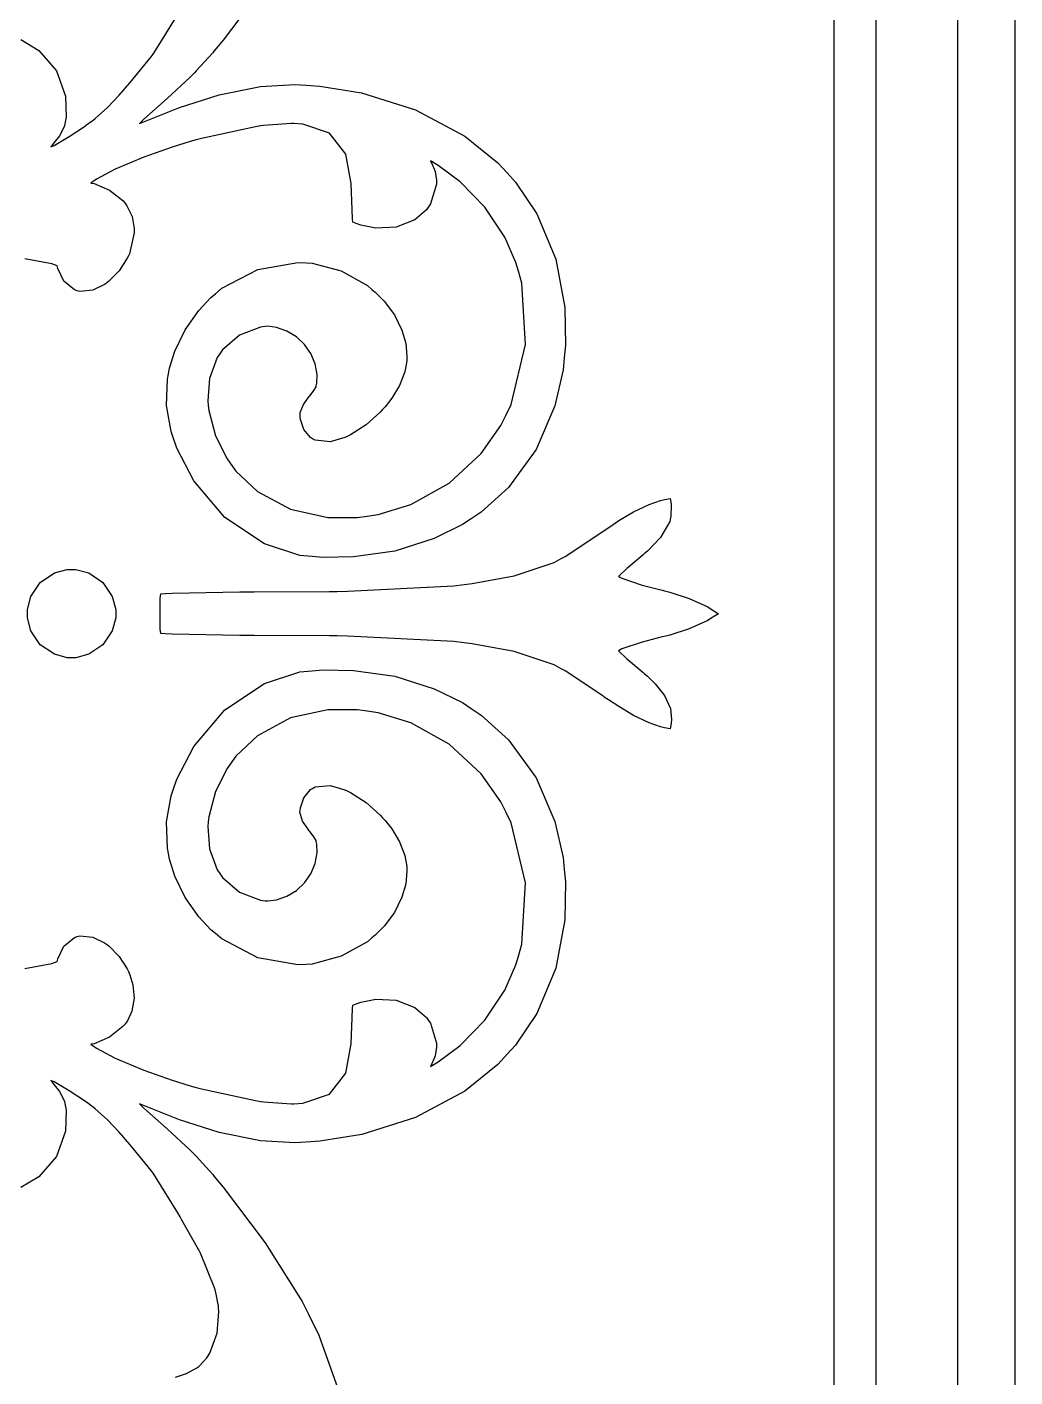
# Model space of a CAD drawing. Extents: x 0 to 1426, y 0 to 829.
# Drawn here: x 319.9 to 387.1, y 558.5 to 650.2 of the extents above; entities that cross this region are included whole.
import ezdxf

# ---------------------------------------------------------------- set-up
doc = ezdxf.new("R2010")
doc.units = 0
doc.layers.get('0').update_dxf_attribs({"linetype": 'CONTINUOUS'})

msp = doc.modelspace()

# ---------------------------------------------------------------- linework, layer by layer
at = {"color": 0}
for p, q in [((387.054, 791.82), (387.054, 428.911)), ((387.054, 791.82), (387.054, 428.911)), ((383.166, 432.798), (383.166, 787.936)), ((383.166, 432.798), (383.166, 787.936)), ((374.763, 435.049), (374.763, 785.181)), ((374.763, 435.049), (374.763, 785.181)), ((377.606, 785.181), (377.606, 435.049)), ((377.606, 785.181), (377.606, 435.049)), ((336.12, 653.115), (333.261, 649.344)), ((336.12, 653.115), (333.261, 649.344)), ((328.679, 648.631), (330.2, 651.094)), ((328.679, 648.631), (330.2, 651.094)), ((319.526, 649.376), (320.754, 648.631)), ((319.526, 649.376), (320.754, 648.631)), ((333.261, 649.344), (332.664, 648.607)), ((333.261, 649.344), (332.664, 648.607)), ((320.754, 648.631), (321.941, 647.259)), ((320.754, 648.631), (321.941, 647.259)), ((326.966, 646.472), (328.374, 648.215)), ((326.966, 646.472), (328.374, 648.215)), ((328.374, 648.215), (328.506, 648.395)), ((328.374, 648.215), (328.506, 648.395)), ((328.506, 648.395), (328.679, 648.631)), ((328.506, 648.395), (328.679, 648.631)), ((332.559, 648.48), (331.443, 647.245)), ((332.559, 648.48), (331.443, 647.245)), ((332.664, 648.607), (332.559, 648.48)), ((332.664, 648.607), (332.559, 648.48)), ((321.941, 647.259), (322.559, 645.545)), ((321.941, 647.259), (322.559, 645.545)), ((331.327, 647.129), (331.03, 646.825)), ((331.327, 647.129), (331.03, 646.825)), ((331.443, 647.245), (331.327, 647.129)), ((331.443, 647.245), (331.327, 647.129)), ((326.392, 645.806), (326.783, 646.254)), ((326.392, 645.806), (326.783, 646.254)), ((326.783, 646.254), (326.821, 646.299)), ((326.783, 646.254), (326.821, 646.299)), ((326.821, 646.299), (326.966, 646.472)), ((326.821, 646.299), (326.966, 646.472)), ((331.03, 646.825), (329.471, 645.382)), ((331.03, 646.825), (329.471, 645.382)), ((333, 645.636), (335.808, 646.187)), ((333, 645.636), (335.808, 646.187)), ((335.808, 646.187), (338.13, 646.321)), ((335.808, 646.187), (338.13, 646.321)), ((338.13, 646.321), (338.899, 646.278)), ((338.13, 646.321), (338.899, 646.278)), ((338.899, 646.278), (339.848, 646.225)), ((338.899, 646.278), (339.848, 646.225)), ((339.848, 646.225), (342.678, 645.76)), ((339.848, 646.225), (342.678, 645.76)), ((322.559, 645.545), (322.612, 644.112)), ((322.559, 645.545), (322.612, 644.112)), ((325.424, 644.775), (326.212, 645.605)), ((325.424, 644.775), (326.212, 645.605)), ((326.212, 645.605), (326.354, 645.76)), ((326.212, 645.605), (326.354, 645.76)), ((326.354, 645.76), (326.392, 645.806)), ((326.354, 645.76), (326.392, 645.806)), ((329.471, 645.382), (327.89, 643.964)), ((329.471, 645.382), (327.89, 643.964)), ((330.311, 644.754), (333, 645.636)), ((330.311, 644.754), (333, 645.636)), ((342.678, 645.76), (346.326, 644.613)), ((342.678, 645.76), (346.326, 644.613)), ((322.612, 644.112), (322.52, 643.657)), ((322.612, 644.112), (322.52, 643.657)), ((324.578, 644.006), (325.424, 644.775)), ((324.578, 644.006), (325.424, 644.775)), ((328.261, 643.95), (330.311, 644.754)), ((328.261, 643.95), (330.311, 644.754)), ((346.326, 644.613), (349.677, 642.811)), ((346.326, 644.613), (349.677, 642.811)), ((322.484, 643.488), (322.161, 642.839)), ((322.484, 643.488), (322.161, 642.839)), ((322.52, 643.657), (322.484, 643.488)), ((322.52, 643.657), (322.484, 643.488)), ((322.822, 642.793), (323.781, 643.431)), ((322.822, 642.793), (323.781, 643.431)), ((323.781, 643.431), (323.949, 643.548)), ((323.781, 643.431), (323.949, 643.548)), ((323.949, 643.548), (323.988, 643.576)), ((323.949, 643.548), (323.988, 643.576)), ((323.988, 643.576), (324.37, 643.855)), ((323.988, 643.576), (324.37, 643.855)), ((324.37, 643.855), (324.408, 643.883)), ((324.37, 643.855), (324.408, 643.883)), ((324.408, 643.883), (324.578, 644.006)), ((324.408, 643.883), (324.578, 644.006)), ((327.89, 643.964), (327.582, 643.675)), ((327.89, 643.964), (327.582, 643.675)), ((327.582, 643.675), (328.261, 643.95)), ((327.582, 643.675), (328.261, 643.95)), ((335.467, 643.46), (331.801, 642.655)), ((335.467, 643.46), (331.801, 642.655)), ((335.836, 643.52), (335.467, 643.46)), ((335.836, 643.52), (335.467, 643.46)), ((336.013, 643.548), (335.836, 643.52)), ((336.013, 643.548), (335.836, 643.52)), ((337.903, 643.678), (336.013, 643.548)), ((337.903, 643.678), (336.013, 643.548)), ((338.082, 643.668), (337.903, 643.678)), ((338.082, 643.668), (337.903, 643.678)), ((338.691, 643.636), (338.082, 643.668)), ((338.691, 643.636), (338.082, 643.668)), ((340.493, 643.029), (338.691, 643.636)), ((340.493, 643.029), (338.691, 643.636)), ((321.713, 642.271), (321.615, 642.14)), ((321.713, 642.271), (321.615, 642.14)), ((322.161, 642.839), (321.713, 642.271)), ((322.161, 642.839), (321.713, 642.271)), ((321.784, 642.19), (322.822, 642.793)), ((321.784, 642.19), (322.822, 642.793)), ((331.03, 642.444), (329.803, 642.07)), ((331.03, 642.444), (329.803, 642.07)), ((331.442, 642.557), (331.03, 642.444)), ((331.442, 642.557), (331.03, 642.444)), ((331.801, 642.655), (331.442, 642.557)), ((331.801, 642.655), (331.442, 642.557)), ((341.613, 641.6), (340.493, 643.029)), ((341.613, 641.6), (340.493, 643.029)), ((349.677, 642.811), (351.926, 641.011)), ((349.677, 642.811), (351.926, 641.011)), ((321.576, 642.087), (321.784, 642.19)), ((321.576, 642.087), (321.784, 642.19)), ((321.579, 642.094), (321.576, 642.087)), ((321.579, 642.094), (321.576, 642.087)), ((321.611, 642.137), (321.579, 642.094)), ((321.611, 642.137), (321.579, 642.094)), ((321.615, 642.14), (321.611, 642.137)), ((321.615, 642.14), (321.611, 642.137)), ((327.872, 641.399), (325.935, 640.574)), ((327.872, 641.399), (325.935, 640.574)), ((329.803, 642.07), (327.872, 641.399)), ((329.803, 642.07), (327.872, 641.399)), ((341.963, 639.59), (341.613, 641.6)), ((341.963, 639.59), (341.613, 641.6)), ((325.935, 640.574), (324.665, 639.9)), ((325.935, 640.574), (324.665, 639.9)), ((347.873, 640.831), (347.344, 641.138)), ((347.344, 641.138), (347.347, 641.135)), ((347.873, 640.831), (347.344, 641.138)), ((347.344, 641.138), (347.347, 641.135)), ((347.347, 641.135), (347.381, 641.075)), ((347.347, 641.135), (347.381, 641.075)), ((347.381, 641.075), (347.386, 641.068)), ((347.381, 641.075), (347.386, 641.068)), ((347.386, 641.068), (347.448, 640.958)), ((347.386, 641.068), (347.448, 640.958)), ((347.448, 640.958), (347.673, 640.412)), ((347.448, 640.958), (347.673, 640.412)), ((349.358, 639.72), (347.873, 640.831)), ((349.358, 639.72), (347.873, 640.831)), ((351.926, 641.011), (352.565, 640.313)), ((351.926, 641.011), (352.565, 640.313)), ((324.665, 639.9), (324.276, 639.625)), ((324.665, 639.9), (324.276, 639.625)), ((324.276, 639.625), (324.499, 639.59)), ((324.276, 639.625), (324.499, 639.59)), ((324.499, 639.59), (325.541, 639.142)), ((324.499, 639.59), (325.541, 639.142)), ((342.028, 637.805), (341.963, 639.59)), ((342.028, 637.805), (341.963, 639.59)), ((347.764, 639.558), (347.35, 638.207)), ((347.764, 639.558), (347.35, 638.207)), ((347.673, 640.412), (347.769, 639.83)), ((347.673, 640.412), (347.769, 639.83)), ((347.767, 639.703), (347.764, 639.558)), ((347.767, 639.703), (347.764, 639.558)), ((347.769, 639.83), (347.767, 639.703)), ((347.769, 639.83), (347.767, 639.703)), ((351.054, 637.984), (349.358, 639.72)), ((351.054, 637.984), (349.358, 639.72)), ((352.565, 640.313), (353.138, 639.681)), ((352.565, 640.313), (353.138, 639.681)), ((353.138, 639.681), (354.577, 637.533)), ((353.138, 639.681), (354.577, 637.533)), ((325.541, 639.142), (326.45, 638.433)), ((325.541, 639.142), (326.45, 638.433)), ((326.45, 638.433), (326.609, 638.26)), ((326.45, 638.433), (326.609, 638.26)), ((326.609, 638.26), (326.625, 638.242)), ((326.609, 638.26), (326.625, 638.242)), ((326.625, 638.242), (326.639, 638.224)), ((326.625, 638.242), (326.639, 638.224)), ((326.639, 638.224), (326.737, 638.087)), ((326.639, 638.224), (326.737, 638.087)), ((326.737, 638.087), (327.081, 637.35)), ((326.737, 638.087), (327.081, 637.35)), ((342.062, 637.208), (342.028, 637.805)), ((342.062, 637.208), (342.028, 637.805)), ((347.082, 637.805), (346.279, 637.124)), ((347.082, 637.805), (346.279, 637.124)), ((347.27, 638.083), (347.082, 637.805)), ((347.27, 638.083), (347.082, 637.805)), ((347.35, 638.207), (347.27, 638.083)), ((347.35, 638.207), (347.27, 638.083)), ((352.392, 635.952), (351.054, 637.984)), ((352.392, 635.952), (351.054, 637.984)), ((327.081, 637.35), (327.23, 636.549)), ((327.081, 637.35), (327.23, 636.549)), ((342.076, 636.965), (342.062, 637.208)), ((342.076, 636.965), (342.062, 637.208)), ((342.303, 636.88), (342.076, 636.965)), ((342.303, 636.88), (342.076, 636.965)), ((342.62, 636.76), (342.303, 636.88)), ((342.62, 636.76), (342.303, 636.88)), ((343.643, 636.57), (342.62, 636.76)), ((343.643, 636.57), (342.62, 636.76)), ((346.279, 637.124), (345.018, 636.633)), ((346.279, 637.124), (345.018, 636.633)), ((354.577, 637.533), (355.865, 634.464)), ((354.577, 637.533), (355.865, 634.464)), ((327.232, 636.235), (326.905, 634.824)), ((327.232, 636.235), (326.905, 634.824)), ((327.23, 636.549), (327.232, 636.379)), ((327.23, 636.549), (327.232, 636.379)), ((327.232, 636.379), (327.232, 636.235)), ((327.232, 636.379), (327.232, 636.235)), ((345.018, 636.633), (343.643, 636.57)), ((345.018, 636.633), (343.643, 636.57)), ((353.155, 634.234), (352.392, 635.952)), ((353.155, 634.234), (352.392, 635.952)), ((321.624, 634.15), (319.799, 634.474)), ((321.624, 634.15), (319.799, 634.474)), ((321.987, 634.012), (321.624, 634.15)), ((321.987, 634.012), (321.624, 634.15)), ((322.032, 633.825), (321.987, 634.012)), ((322.032, 633.825), (321.987, 634.012)), ((326.762, 634.513), (326.212, 633.67)), ((326.762, 634.513), (326.212, 633.67)), ((326.844, 634.693), (326.762, 634.513)), ((326.844, 634.693), (326.762, 634.513)), ((326.905, 634.824), (326.844, 634.693)), ((326.905, 634.824), (326.844, 634.693)), ((335.621, 633.751), (338.335, 634.231)), ((335.621, 633.751), (338.335, 634.231)), ((338.335, 634.231), (338.901, 634.199)), ((338.335, 634.231), (338.901, 634.199)), ((338.901, 634.199), (339.307, 634.175)), ((338.901, 634.199), (339.307, 634.175)), ((339.307, 634.175), (341.279, 633.652)), ((339.307, 634.175), (341.279, 633.652)), ((353.332, 633.638), (353.155, 634.234)), ((353.332, 633.638), (353.155, 634.234)), ((355.865, 634.464), (356.475, 631.179)), ((355.865, 634.464), (356.475, 631.179)), ((322.445, 632.961), (322.032, 633.825)), ((322.445, 632.961), (322.032, 633.825)), ((326.212, 633.67), (325.508, 632.95)), ((326.212, 633.67), (325.508, 632.95)), ((333.178, 632.474), (335.621, 633.751)), ((333.178, 632.474), (335.621, 633.751)), ((341.279, 633.652), (343.064, 632.661)), ((341.279, 633.652), (343.064, 632.661)), ((353.568, 632.83), (353.332, 633.638)), ((353.568, 632.83), (353.332, 633.638)), ((323.167, 632.368), (322.445, 632.961)), ((323.167, 632.368), (322.445, 632.961)), ((323.366, 632.312), (323.167, 632.368)), ((323.366, 632.312), (323.167, 632.368)), ((323.54, 632.266), (323.366, 632.312)), ((323.54, 632.266), (323.366, 632.312)), ((324.41, 632.351), (323.54, 632.266)), ((324.41, 632.351), (323.54, 632.266)), ((325.209, 632.732), (324.41, 632.351)), ((325.209, 632.732), (324.41, 632.351)), ((325.349, 632.834), (325.209, 632.732)), ((325.349, 632.834), (325.209, 632.732)), ((325.508, 632.95), (325.349, 632.834)), ((325.508, 632.95), (325.349, 632.834)), ((332.748, 632.107), (333.178, 632.474)), ((332.748, 632.107), (333.178, 632.474)), ((343.064, 632.661), (343.378, 632.4)), ((343.064, 632.661), (343.378, 632.4)), ((343.378, 632.4), (343.598, 632.217)), ((343.378, 632.4), (343.598, 632.217)), ((343.598, 632.217), (344.206, 631.599)), ((343.598, 632.217), (344.206, 631.599)), ((353.818, 628.654), (353.568, 632.83)), ((353.818, 628.654), (353.568, 632.83)), ((331.617, 630.968), (332.443, 631.85)), ((331.617, 630.968), (332.443, 631.85)), ((332.443, 631.85), (332.748, 632.107)), ((332.443, 631.85), (332.748, 632.107)), ((344.206, 631.599), (344.898, 630.671)), ((344.206, 631.599), (344.898, 630.671)), ((330.691, 629.655), (331.617, 630.968)), ((330.691, 629.655), (331.617, 630.968)), ((344.898, 630.671), (345.409, 629.638)), ((344.898, 630.671), (345.409, 629.638)), ((356.475, 631.179), (356.524, 628.601)), ((356.475, 631.179), (356.524, 628.601)), ((329.996, 628.209), (330.691, 629.655)), ((329.996, 628.209), (330.691, 629.655)), ((335.811, 629.839), (334.384, 629.285)), ((335.811, 629.839), (334.384, 629.285)), ((336.127, 629.888), (335.811, 629.839)), ((336.127, 629.888), (335.811, 629.839)), ((336.316, 629.892), (336.127, 629.888)), ((336.316, 629.892), (336.127, 629.888)), ((336.889, 629.814), (336.316, 629.892)), ((336.889, 629.814), (336.316, 629.892)), ((337.604, 629.571), (336.889, 629.814)), ((337.604, 629.571), (336.889, 629.814)), ((338.248, 629.176), (337.604, 629.571)), ((338.248, 629.176), (337.604, 629.571)), ((345.409, 629.638), (345.66, 628.805)), ((345.409, 629.638), (345.66, 628.805)), ((334.384, 629.285), (333.223, 628.297)), ((334.384, 629.285), (333.223, 628.297)), ((338.798, 628.661), (338.248, 629.176)), ((338.798, 628.661), (338.248, 629.176)), ((339.23, 628.043), (338.798, 628.661)), ((339.23, 628.043), (338.798, 628.661)), ((345.66, 628.805), (345.703, 628.519)), ((345.66, 628.805), (345.703, 628.519)), ((345.703, 628.519), (345.711, 628.459)), ((345.703, 628.519), (345.711, 628.459)), ((352.841, 624.586), (353.818, 628.654)), ((352.841, 624.586), (353.818, 628.654)), ((356.524, 628.601), (356.44, 627.747)), ((356.524, 628.601), (356.44, 627.747)), ((329.634, 627.055), (329.996, 628.209)), ((329.634, 627.055), (329.996, 628.209)), ((332.871, 627.775), (332.35, 626.343)), ((332.871, 627.775), (332.35, 626.343)), ((333.043, 628.029), (332.871, 627.775)), ((333.043, 628.029), (332.871, 627.775)), ((333.223, 628.297), (333.043, 628.029)), ((333.223, 628.297), (333.043, 628.029)), ((339.523, 627.352), (339.23, 628.043)), ((339.523, 627.352), (339.23, 628.043)), ((345.711, 628.459), (345.755, 627.846)), ((345.711, 628.459), (345.755, 627.846)), ((345.755, 627.782), (345.754, 627.542)), ((345.755, 627.782), (345.754, 627.542)), ((345.755, 627.846), (345.755, 627.782)), ((345.755, 627.846), (345.755, 627.782)), ((356.44, 627.747), (356.358, 626.925)), ((356.44, 627.747), (356.358, 626.925)), ((329.493, 626.308), (329.561, 626.664)), ((329.493, 626.308), (329.561, 626.664)), ((329.561, 626.664), (329.634, 627.055)), ((329.561, 626.664), (329.634, 627.055)), ((339.651, 626.614), (339.523, 627.352)), ((339.651, 626.614), (339.523, 627.352)), ((345.615, 626.809), (345.247, 625.87)), ((345.615, 626.809), (345.247, 625.87)), ((345.754, 627.542), (345.615, 626.809)), ((345.754, 627.542), (345.615, 626.809)), ((356.358, 626.925), (355.801, 624.491)), ((356.358, 626.925), (355.801, 624.491)), ((329.427, 624.512), (329.493, 626.308)), ((329.427, 624.512), (329.493, 626.308)), ((332.35, 626.343), (332.228, 624.819)), ((332.35, 626.343), (332.228, 624.819)), ((339.395, 625.464), (339.582, 625.789)), ((339.395, 625.464), (339.582, 625.789)), ((339.582, 625.789), (339.594, 625.845)), ((339.582, 625.789), (339.594, 625.845)), ((339.594, 625.845), (339.631, 626.036)), ((339.594, 625.845), (339.631, 626.036)), ((339.631, 626.036), (339.651, 626.614)), ((339.631, 626.036), (339.651, 626.614)), ((345.247, 625.87), (344.719, 625.002)), ((345.247, 625.87), (344.719, 625.002)), ((338.719, 624.568), (339.053, 625.03)), ((338.719, 624.568), (339.053, 625.03)), ((339.053, 625.03), (339.123, 625.115)), ((339.053, 625.03), (339.123, 625.115)), ((339.123, 625.115), (339.16, 625.161)), ((339.123, 625.115), (339.16, 625.161)), ((339.16, 625.161), (339.395, 625.464)), ((339.16, 625.161), (339.395, 625.464)), ((344.719, 625.002), (344.266, 624.413)), ((344.719, 625.002), (344.266, 624.413)), ((329.733, 622.741), (329.427, 624.512)), ((329.733, 622.741), (329.427, 624.512)), ((332.228, 624.819), (332.256, 624.515)), ((332.228, 624.819), (332.256, 624.515)), ((332.256, 624.515), (332.288, 624.166)), ((332.256, 624.515), (332.288, 624.166)), ((332.288, 624.166), (332.742, 622.459)), ((332.288, 624.166), (332.742, 622.459)), ((338.498, 623.916), (338.5, 623.933)), ((338.498, 623.916), (338.5, 623.933)), ((338.504, 623.729), (338.498, 623.916)), ((338.504, 623.729), (338.498, 623.916)), ((338.5, 623.933), (338.508, 624.046)), ((338.5, 623.933), (338.508, 624.046)), ((338.508, 624.046), (338.719, 624.568)), ((338.508, 624.046), (338.719, 624.568)), ((343.935, 624.05), (342.988, 623.207)), ((343.935, 624.05), (342.988, 623.207)), ((344.1, 624.233), (343.935, 624.05)), ((344.1, 624.233), (343.935, 624.05)), ((344.266, 624.413), (344.1, 624.233)), ((344.266, 624.413), (344.1, 624.233)), ((352.468, 623.831), (352.841, 624.586)), ((352.468, 623.831), (352.841, 624.586)), ((355.801, 624.491), (354.538, 621.531)), ((355.801, 624.491), (354.538, 621.531)), ((338.507, 623.711), (338.504, 623.729)), ((338.507, 623.711), (338.504, 623.729)), ((338.525, 623.566), (338.507, 623.711)), ((338.525, 623.566), (338.507, 623.711)), ((338.753, 622.875), (338.525, 623.566)), ((338.753, 622.875), (338.525, 623.566)), ((342.988, 623.207), (341.927, 622.515)), ((342.988, 623.207), (341.927, 622.515)), ((350.796, 621.259), (352.13, 623.147)), ((350.796, 621.259), (352.13, 623.147)), ((352.13, 623.147), (352.468, 623.831)), ((352.13, 623.147), (352.468, 623.831)), ((329.851, 622.399), (329.733, 622.741)), ((329.851, 622.399), (329.733, 622.741)), ((330.119, 621.619), (329.851, 622.399)), ((330.119, 621.619), (329.851, 622.399)), ((332.742, 622.459), (333.539, 620.882)), ((332.742, 622.459), (333.539, 620.882)), ((339.214, 622.325), (338.753, 622.875)), ((339.214, 622.325), (338.753, 622.875)), ((339.348, 622.247), (339.214, 622.325)), ((339.348, 622.247), (339.214, 622.325)), ((339.528, 622.145), (339.348, 622.247)), ((339.528, 622.145), (339.348, 622.247)), ((340.533, 622.05), (339.528, 622.145)), ((340.533, 622.05), (339.528, 622.145)), ((341.529, 622.328), (340.533, 622.05)), ((341.529, 622.328), (340.533, 622.05)), ((341.705, 622.409), (341.529, 622.328)), ((341.705, 622.409), (341.529, 622.328)), ((341.927, 622.515), (341.705, 622.409)), ((341.927, 622.515), (341.705, 622.409)), ((331.289, 619.4), (330.119, 621.619)), ((331.289, 619.4), (330.119, 621.619)), ((348.623, 619.227), (350.796, 621.259)), ((348.623, 619.227), (350.796, 621.259)), ((354.538, 621.531), (352.643, 618.942)), ((354.538, 621.531), (352.643, 618.942)), ((333.539, 620.882), (333.743, 620.593)), ((333.539, 620.882), (333.743, 620.593)), ((333.743, 620.593), (334.123, 620.053)), ((333.743, 620.593), (334.123, 620.053)), ((333.385, 616.892), (331.289, 619.4)), ((333.385, 616.892), (331.289, 619.4)), ((334.123, 620.053), (335.602, 618.67)), ((334.123, 620.053), (335.602, 618.67)), ((335.602, 618.67), (337.856, 617.456)), ((335.602, 618.67), (337.856, 617.456)), ((346.019, 617.788), (348.623, 619.227)), ((346.019, 617.788), (348.623, 619.227)), ((352.643, 618.942), (350.793, 617.255)), ((352.643, 618.942), (350.793, 617.255)), ((343.808, 617.104), (346.019, 617.788)), ((343.808, 617.104), (346.019, 617.788)), ((361.149, 617.284), (362.197, 617.788)), ((361.149, 617.284), (362.197, 617.788)), ((362.197, 617.788), (362.977, 618.06)), ((362.197, 617.788), (362.977, 618.06)), ((362.977, 618.06), (363.248, 618.113)), ((362.977, 618.06), (363.248, 618.113)), ((363.248, 618.113), (363.629, 618.19)), ((363.248, 618.113), (363.629, 618.19)), ((363.629, 618.19), (363.693, 617.809)), ((363.629, 618.19), (363.693, 617.809)), ((363.703, 617.732), (363.682, 616.962)), ((363.703, 617.732), (363.682, 616.962)), ((363.693, 617.809), (363.703, 617.732)), ((363.693, 617.809), (363.703, 617.732)), ((336.077, 615.1), (333.385, 616.892)), ((336.077, 615.1), (333.385, 616.892)), ((337.856, 617.456), (340.382, 616.91)), ((337.856, 617.456), (340.382, 616.91)), ((340.382, 616.91), (342.397, 616.902)), ((340.382, 616.91), (342.397, 616.902)), ((342.397, 616.902), (343.056, 616.994)), ((342.397, 616.902), (343.056, 616.994)), ((343.056, 616.994), (343.808, 617.104)), ((343.056, 616.994), (343.808, 617.104)), ((350.106, 616.8), (349.519, 616.412)), ((350.106, 616.8), (349.519, 616.412)), ((350.793, 617.255), (350.106, 616.8)), ((350.793, 617.255), (350.106, 616.8)), ((359.456, 616.225), (360.147, 616.684)), ((359.456, 616.225), (360.147, 616.684)), ((360.147, 616.684), (361.149, 617.284)), ((360.147, 616.684), (361.149, 617.284)), ((363.612, 616.638), (362.977, 615.537)), ((363.612, 616.638), (362.977, 615.537)), ((363.664, 616.885), (363.612, 616.638)), ((363.664, 616.885), (363.612, 616.638)), ((363.682, 616.962), (363.664, 616.885)), ((363.682, 616.962), (363.664, 616.885)), ((349.519, 616.412), (347.611, 615.477)), ((349.519, 616.412), (347.611, 615.477)), ((356.496, 614.253), (358.983, 615.908)), ((356.496, 614.253), (358.983, 615.908)), ((358.983, 615.908), (359.227, 616.07)), ((358.983, 615.908), (359.227, 616.07)), ((359.227, 616.07), (359.456, 616.225)), ((359.227, 616.07), (359.456, 616.225)), ((338.489, 614.32), (336.077, 615.1)), ((338.489, 614.32), (336.077, 615.1)), ((347.611, 615.477), (344.926, 614.62)), ((347.611, 615.477), (344.926, 614.62)), ((362.977, 615.537), (362.084, 614.606)), ((362.977, 615.537), (362.084, 614.606)), ((339.31, 614.25), (338.489, 614.32)), ((339.31, 614.25), (338.489, 614.32)), ((340.01, 614.19), (339.31, 614.25)), ((340.01, 614.19), (339.31, 614.25)), ((342.131, 614.218), (340.01, 614.19)), ((342.131, 614.218), (340.01, 614.19)), ((344.926, 614.62), (342.131, 614.218)), ((344.926, 614.62), (342.131, 614.218)), ((353.028, 612.934), (355.762, 613.851)), ((353.028, 612.934), (355.762, 613.851)), ((355.762, 613.851), (356.239, 614.112)), ((355.762, 613.851), (356.239, 614.112)), ((356.239, 614.112), (356.496, 614.253)), ((356.239, 614.112), (356.496, 614.253)), ((361.802, 614.359), (360.786, 613.512)), ((361.802, 614.359), (360.786, 613.512)), ((361.901, 614.444), (361.802, 614.359)), ((361.901, 614.444), (361.802, 614.359)), ((362.084, 614.606), (361.901, 614.444)), ((362.084, 614.606), (361.901, 614.444)), ((320.85, 612.486), (321.804, 613.128)), ((320.85, 612.486), (321.804, 613.128)), ((321.804, 613.128), (322.68, 613.364)), ((321.804, 613.128), (322.68, 613.364)), ((322.68, 613.364), (322.972, 613.364)), ((322.68, 613.364), (322.972, 613.364)), ((322.972, 613.364), (323.263, 613.364)), ((322.972, 613.364), (323.263, 613.364)), ((323.263, 613.364), (324.139, 613.128)), ((323.263, 613.364), (324.139, 613.128)), ((324.139, 613.128), (325.093, 612.486)), ((324.139, 613.128), (325.093, 612.486)), ((350.176, 612.408), (353.028, 612.934)), ((350.176, 612.408), (353.028, 612.934)), ((360.161, 612.934), (360.116, 612.884)), ((360.161, 612.934), (360.116, 612.884)), ((360.641, 613.385), (360.161, 612.934)), ((360.641, 613.385), (360.161, 612.934)), ((360.687, 613.424), (360.641, 613.385)), ((360.687, 613.424), (360.641, 613.385)), ((360.786, 613.512), (360.687, 613.424)), ((360.786, 613.512), (360.687, 613.424)), ((320.207, 611.533), (320.85, 612.486)), ((320.207, 611.533), (320.85, 612.486)), ((325.093, 612.486), (325.735, 611.533)), ((325.093, 612.486), (325.735, 611.533)), ((341.727, 611.882), (348.93, 612.253)), ((341.727, 611.882), (348.93, 612.253)), ((348.93, 612.253), (349.643, 612.341)), ((348.93, 612.253), (349.643, 612.341)), ((349.643, 612.341), (350.176, 612.408)), ((349.643, 612.341), (350.176, 612.408)), ((360.116, 612.884), (360.355, 612.768)), ((360.116, 612.884), (360.355, 612.768)), ((360.355, 612.768), (361.724, 612.306)), ((360.355, 612.768), (361.724, 612.306)), ((361.724, 612.306), (363.1, 611.95)), ((361.724, 612.306), (363.1, 611.95)), ((319.972, 610.655), (320.207, 611.533)), ((319.972, 610.655), (320.207, 611.533)), ((325.735, 611.533), (325.972, 610.655)), ((325.735, 611.533), (325.972, 610.655)), ((328.982, 611.219), (329.001, 611.392)), ((328.982, 611.219), (329.001, 611.392)), ((328.982, 609.508), (328.982, 611.219)), ((328.982, 609.508), (328.982, 611.219)), ((329.001, 611.392), (329.034, 611.71)), ((329.001, 611.392), (329.034, 611.71)), ((329.034, 611.71), (329.353, 611.727)), ((329.034, 611.71), (329.353, 611.727)), ((329.353, 611.727), (329.81, 611.752)), ((329.353, 611.727), (329.81, 611.752)), ((329.81, 611.752), (334.41, 611.854)), ((329.81, 611.752), (334.41, 611.854)), ((334.41, 611.854), (334.869, 611.854)), ((334.41, 611.854), (334.869, 611.854)), ((334.869, 611.854), (335.38, 611.858)), ((334.869, 611.854), (335.38, 611.858)), ((335.38, 611.858), (340.498, 611.868)), ((335.38, 611.858), (340.498, 611.868)), ((340.498, 611.868), (341.011, 611.875)), ((340.498, 611.868), (341.011, 611.875)), ((341.011, 611.875), (341.727, 611.882)), ((341.011, 611.875), (341.727, 611.882)), ((363.1, 611.95), (363.343, 611.882)), ((363.1, 611.95), (363.343, 611.882)), ((363.343, 611.882), (363.605, 611.815)), ((363.343, 611.882), (363.605, 611.815)), ((363.605, 611.815), (364.934, 611.399)), ((363.605, 611.815), (364.934, 611.399)), ((364.934, 611.399), (366.197, 610.828)), ((364.934, 611.399), (366.197, 610.828)), ((319.972, 610.362), (319.972, 610.655)), ((319.972, 610.362), (319.972, 610.655)), ((319.972, 610.073), (319.972, 610.362)), ((319.972, 610.073), (319.972, 610.362)), ((325.972, 610.655), (325.972, 610.362)), ((325.972, 610.655), (325.972, 610.362)), ((325.972, 610.362), (325.972, 610.073)), ((325.972, 610.362), (325.972, 610.073)), ((366.197, 610.828), (366.423, 610.676)), ((366.197, 610.828), (366.423, 610.676)), ((366.423, 610.676), (366.907, 610.362)), ((366.423, 610.676), (366.907, 610.362)), ((366.907, 610.362), (366.423, 610.048)), ((366.907, 610.362), (366.423, 610.048)), ((320.207, 609.198), (319.972, 610.073)), ((320.207, 609.198), (319.972, 610.073)), ((325.972, 610.073), (325.735, 609.198)), ((325.972, 610.073), (325.735, 609.198)), ((329.001, 609.335), (328.982, 609.508)), ((329.001, 609.335), (328.982, 609.508)), ((329.034, 609.018), (329.001, 609.335)), ((329.034, 609.018), (329.001, 609.335)), ((364.934, 609.328), (363.605, 608.912)), ((364.934, 609.328), (363.605, 608.912)), ((366.197, 609.903), (364.934, 609.328)), ((366.197, 609.903), (364.934, 609.328)), ((366.423, 610.048), (366.197, 609.903)), ((366.423, 610.048), (366.197, 609.903)), ((320.85, 608.242), (320.207, 609.198)), ((320.85, 608.242), (320.207, 609.198)), ((325.735, 609.198), (325.093, 608.242)), ((325.735, 609.198), (325.093, 608.242)), ((329.353, 609), (329.034, 609.018)), ((329.353, 609), (329.034, 609.018)), ((329.81, 608.972), (329.353, 609)), ((329.81, 608.972), (329.353, 609)), ((334.41, 608.877), (329.81, 608.972)), ((334.41, 608.877), (329.81, 608.972)), ((334.869, 608.873), (334.41, 608.877)), ((334.869, 608.873), (334.41, 608.877)), ((335.38, 608.87), (334.869, 608.873)), ((335.38, 608.87), (334.869, 608.873)), ((340.498, 608.859), (335.38, 608.87)), ((340.498, 608.859), (335.38, 608.87)), ((341.011, 608.852), (340.498, 608.859)), ((341.011, 608.852), (340.498, 608.859)), ((341.727, 608.845), (341.011, 608.852)), ((341.727, 608.845), (341.011, 608.852)), ((348.93, 608.475), (341.727, 608.845)), ((348.93, 608.475), (341.727, 608.845)), ((349.643, 608.386), (348.93, 608.475)), ((349.643, 608.386), (348.93, 608.475)), ((350.176, 608.323), (349.643, 608.386)), ((350.176, 608.323), (349.643, 608.386)), ((353.028, 607.794), (350.176, 608.323)), ((353.028, 607.794), (350.176, 608.323)), ((361.724, 608.422), (360.355, 607.963)), ((361.724, 608.422), (360.355, 607.963)), ((363.1, 608.778), (361.724, 608.422)), ((363.1, 608.778), (361.724, 608.422)), ((363.343, 608.845), (363.1, 608.778)), ((363.343, 608.845), (363.1, 608.778)), ((363.605, 608.912), (363.343, 608.845)), ((363.605, 608.912), (363.343, 608.845)), ((321.804, 607.6), (320.85, 608.242)), ((321.804, 607.6), (320.85, 608.242)), ((322.68, 607.363), (321.804, 607.6)), ((322.68, 607.363), (321.804, 607.6)), ((324.139, 607.6), (323.263, 607.363)), ((324.139, 607.6), (323.263, 607.363)), ((325.093, 608.242), (324.139, 607.6)), ((325.093, 608.242), (324.139, 607.6)), ((355.762, 606.877), (353.028, 607.794)), ((355.762, 606.877), (353.028, 607.794)), ((360.355, 607.963), (360.116, 607.843)), ((360.355, 607.963), (360.116, 607.843)), ((360.116, 607.843), (360.161, 607.794)), ((360.116, 607.843), (360.161, 607.794)), ((360.161, 607.794), (360.641, 607.342)), ((360.161, 607.794), (360.641, 607.342)), ((322.972, 607.363), (322.68, 607.363)), ((322.972, 607.363), (322.68, 607.363)), ((323.263, 607.363), (322.972, 607.363)), ((323.263, 607.363), (322.972, 607.363)), ((338.489, 606.407), (339.31, 606.478)), ((338.489, 606.407), (339.31, 606.478)), ((339.31, 606.478), (340.01, 606.538)), ((339.31, 606.478), (340.01, 606.538)), ((340.01, 606.538), (342.131, 606.51)), ((340.01, 606.538), (342.131, 606.51)), ((342.131, 606.51), (344.927, 606.107)), ((342.131, 606.51), (344.927, 606.107)), ((356.239, 606.616), (355.762, 606.877)), ((356.239, 606.616), (355.762, 606.877)), ((356.496, 606.474), (356.239, 606.616)), ((356.496, 606.474), (356.239, 606.616)), ((358.983, 604.82), (356.496, 606.474)), ((358.983, 604.82), (356.496, 606.474)), ((360.641, 607.342), (360.687, 607.3)), ((360.641, 607.342), (360.687, 607.3)), ((360.687, 607.3), (360.786, 607.215)), ((360.687, 607.3), (360.786, 607.215)), ((360.786, 607.215), (361.802, 606.369)), ((360.786, 607.215), (361.802, 606.369)), ((333.385, 603.836), (336.077, 605.628)), ((333.385, 603.836), (336.077, 605.628)), ((336.077, 605.628), (338.489, 606.407)), ((336.077, 605.628), (338.489, 606.407)), ((344.927, 606.107), (347.611, 605.254)), ((344.927, 606.107), (347.611, 605.254)), ((361.802, 606.369), (361.901, 606.28)), ((361.802, 606.369), (361.901, 606.28)), ((361.901, 606.28), (362.088, 606.118)), ((361.901, 606.28), (362.088, 606.118)), ((362.088, 606.118), (362.624, 605.596)), ((362.088, 606.118), (362.624, 605.596)), ((362.624, 605.596), (363.248, 604.809)), ((362.624, 605.596), (363.248, 604.809)), ((347.611, 605.254), (349.519, 604.315)), ((347.611, 605.254), (349.519, 604.315)), ((359.227, 604.654), (358.983, 604.82)), ((359.227, 604.654), (358.983, 604.82)), ((359.452, 604.502), (359.227, 604.654)), ((359.452, 604.502), (359.227, 604.654)), ((363.248, 604.809), (363.647, 603.92)), ((363.248, 604.809), (363.647, 603.92)), ((331.289, 601.327), (333.385, 603.836)), ((331.289, 601.327), (333.385, 603.836)), ((340.382, 603.818), (337.856, 603.275)), ((340.382, 603.818), (337.856, 603.275)), ((342.397, 603.825), (340.382, 603.818)), ((342.397, 603.825), (340.382, 603.818)), ((343.056, 603.73), (342.397, 603.825)), ((343.056, 603.73), (342.397, 603.825)), ((343.808, 603.624), (343.056, 603.73)), ((343.808, 603.624), (343.056, 603.73)), ((349.519, 604.315), (350.106, 603.927)), ((349.519, 604.315), (350.106, 603.927)), ((350.106, 603.927), (350.792, 603.472)), ((350.106, 603.927), (350.792, 603.472)), ((360.147, 604.044), (359.452, 604.502)), ((360.147, 604.044), (359.452, 604.502)), ((361.149, 603.444), (360.147, 604.044)), ((361.149, 603.444), (360.147, 604.044)), ((363.647, 603.92), (363.732, 603.162)), ((363.647, 603.92), (363.732, 603.162)), ((337.856, 603.275), (335.602, 602.058)), ((337.856, 603.275), (335.602, 602.058)), ((346.019, 602.94), (343.808, 603.624)), ((346.019, 602.94), (343.808, 603.624)), ((348.623, 601.5), (346.019, 602.94)), ((348.623, 601.5), (346.019, 602.94)), ((350.792, 603.472), (352.643, 601.789)), ((350.792, 603.472), (352.643, 601.789)), ((362.197, 602.94), (361.149, 603.444)), ((362.197, 602.94), (361.149, 603.444)), ((362.977, 602.668), (362.197, 602.94)), ((362.977, 602.668), (362.197, 602.94)), ((363.693, 602.918), (363.629, 602.534)), ((363.693, 602.918), (363.629, 602.534)), ((363.732, 603.162), (363.693, 602.918)), ((363.732, 603.162), (363.693, 602.918)), ((335.602, 602.058), (334.123, 600.675)), ((335.602, 602.058), (334.123, 600.675)), ((363.248, 602.611), (362.977, 602.668)), ((363.248, 602.611), (362.977, 602.668)), ((363.629, 602.534), (363.248, 602.611)), ((363.629, 602.534), (363.248, 602.611)), ((330.12, 599.112), (331.289, 601.327)), ((330.12, 599.112), (331.289, 601.327)), ((350.796, 599.468), (348.623, 601.5)), ((350.796, 599.468), (348.623, 601.5)), ((352.643, 601.789), (354.538, 599.2)), ((352.643, 601.789), (354.538, 599.2)), ((333.743, 600.135), (333.539, 599.849)), ((333.743, 600.135), (333.539, 599.849)), ((334.123, 600.675), (333.743, 600.135)), ((334.123, 600.675), (333.743, 600.135)), ((333.539, 599.849), (332.742, 598.269)), ((333.539, 599.849), (332.742, 598.269)), ((352.13, 597.581), (350.796, 599.468)), ((352.13, 597.581), (350.796, 599.468)), ((354.538, 599.2), (355.801, 596.237)), ((354.538, 599.2), (355.801, 596.237)), ((329.733, 597.987), (329.851, 598.329)), ((329.733, 597.987), (329.851, 598.329)), ((329.851, 598.329), (330.12, 599.112)), ((329.851, 598.329), (330.12, 599.112)), ((332.742, 598.269), (332.288, 596.561)), ((332.742, 598.269), (332.288, 596.561)), ((338.753, 597.852), (339.214, 598.403)), ((338.753, 597.852), (339.214, 598.403)), ((339.214, 598.403), (339.348, 598.48)), ((339.214, 598.403), (339.348, 598.48)), ((339.348, 598.48), (339.528, 598.583)), ((339.348, 598.48), (339.528, 598.583)), ((339.528, 598.583), (340.533, 598.678)), ((339.528, 598.583), (340.533, 598.678)), ((340.533, 598.678), (341.529, 598.399)), ((340.533, 598.678), (341.529, 598.399)), ((341.529, 598.399), (341.705, 598.318)), ((341.529, 598.399), (341.705, 598.318)), ((341.705, 598.318), (341.927, 598.216)), ((341.705, 598.318), (341.927, 598.216)), ((341.927, 598.216), (342.988, 597.524)), ((341.927, 598.216), (342.988, 597.524)), ((329.427, 596.216), (329.733, 597.987)), ((329.427, 596.216), (329.733, 597.987)), ((338.525, 597.161), (338.753, 597.852)), ((338.525, 597.161), (338.753, 597.852)), ((342.988, 597.524), (343.935, 596.678)), ((342.988, 597.524), (343.935, 596.678)), ((352.468, 596.896), (352.13, 597.581)), ((352.468, 596.896), (352.13, 597.581)), ((332.288, 596.561), (332.256, 596.209)), ((332.288, 596.561), (332.256, 596.209)), ((338.487, 596.879), (338.507, 597.013)), ((338.487, 596.879), (338.507, 597.013)), ((338.665, 596.258), (338.487, 596.879)), ((338.665, 596.258), (338.487, 596.879)), ((338.507, 597.013), (338.525, 597.161)), ((338.507, 597.013), (338.525, 597.161)), ((343.935, 596.678), (344.1, 596.494)), ((343.935, 596.678), (344.1, 596.494)), ((344.1, 596.494), (344.266, 596.314)), ((344.1, 596.494), (344.266, 596.314)), ((352.841, 596.145), (352.468, 596.896)), ((352.841, 596.145), (352.468, 596.896)), ((329.493, 594.42), (329.427, 596.216)), ((329.493, 594.42), (329.427, 596.216)), ((332.256, 596.209), (332.228, 595.909)), ((332.256, 596.209), (332.228, 595.909)), ((332.228, 595.909), (332.35, 594.385)), ((332.228, 595.909), (332.35, 594.385)), ((339.042, 595.711), (338.665, 596.258)), ((339.042, 595.711), (338.665, 596.258)), ((339.123, 595.609), (339.042, 595.711)), ((339.123, 595.609), (339.042, 595.711)), ((339.16, 595.563), (339.123, 595.609)), ((339.16, 595.563), (339.123, 595.609)), ((339.395, 595.263), (339.16, 595.563)), ((339.395, 595.263), (339.16, 595.563)), ((344.266, 596.314), (344.719, 595.729)), ((344.266, 596.314), (344.719, 595.729)), ((344.719, 595.729), (345.247, 594.857)), ((344.719, 595.729), (345.247, 594.857)), ((353.818, 592.074), (352.841, 596.145)), ((353.818, 592.074), (352.841, 596.145)), ((355.801, 596.237), (356.358, 593.799)), ((355.801, 596.237), (356.358, 593.799)), ((339.583, 594.939), (339.395, 595.263)), ((339.583, 594.939), (339.395, 595.263)), ((339.596, 594.879), (339.583, 594.939)), ((339.596, 594.879), (339.583, 594.939)), ((339.633, 594.695), (339.596, 594.879)), ((339.633, 594.695), (339.596, 594.879)), ((339.652, 594.117), (339.633, 594.695)), ((339.652, 594.117), (339.633, 594.695)), ((345.247, 594.857), (345.615, 593.919)), ((345.247, 594.857), (345.615, 593.919)), ((329.561, 594.064), (329.493, 594.42)), ((329.561, 594.064), (329.493, 594.42)), ((329.634, 593.669), (329.561, 594.064)), ((329.634, 593.669), (329.561, 594.064)), ((329.996, 592.518), (329.634, 593.669)), ((329.996, 592.518), (329.634, 593.669)), ((332.35, 594.385), (332.871, 592.952)), ((332.35, 594.385), (332.871, 592.952)), ((339.523, 593.376), (339.652, 594.117)), ((339.523, 593.376), (339.652, 594.117)), ((345.615, 593.919), (345.754, 593.189)), ((345.615, 593.919), (345.754, 593.189)), ((356.358, 593.799), (356.44, 592.977)), ((356.358, 593.799), (356.44, 592.977)), ((332.871, 592.952), (333.043, 592.698)), ((332.871, 592.952), (333.043, 592.698)), ((339.23, 592.684), (339.523, 593.376)), ((339.23, 592.684), (339.523, 593.376)), ((345.755, 592.882), (345.711, 592.268)), ((345.755, 592.882), (345.711, 592.268)), ((345.754, 593.189), (345.755, 592.945)), ((345.754, 593.189), (345.755, 592.945)), ((345.755, 592.945), (345.755, 592.882)), ((345.755, 592.945), (345.755, 592.882)), ((356.44, 592.977), (356.524, 592.127)), ((356.44, 592.977), (356.524, 592.127)), ((330.691, 591.072), (329.996, 592.518)), ((330.691, 591.072), (329.996, 592.518)), ((333.043, 592.698), (333.223, 592.43)), ((333.043, 592.698), (333.223, 592.43)), ((333.223, 592.43), (334.384, 591.443)), ((333.223, 592.43), (334.384, 591.443)), ((338.248, 591.552), (338.798, 592.067)), ((338.248, 591.552), (338.798, 592.067)), ((338.798, 592.067), (339.23, 592.684)), ((338.798, 592.067), (339.23, 592.684)), ((345.66, 591.922), (345.409, 591.09)), ((345.66, 591.922), (345.409, 591.09)), ((345.703, 592.208), (345.66, 591.922)), ((345.703, 592.208), (345.66, 591.922)), ((345.711, 592.268), (345.703, 592.208)), ((345.711, 592.268), (345.703, 592.208)), ((353.568, 587.897), (353.818, 592.074)), ((353.568, 587.897), (353.818, 592.074)), ((356.524, 592.127), (356.475, 589.548)), ((356.524, 592.127), (356.475, 589.548)), ((331.617, 589.76), (330.691, 591.072)), ((331.617, 589.76), (330.691, 591.072)), ((334.384, 591.443), (335.811, 590.889)), ((334.384, 591.443), (335.811, 590.889)), ((335.811, 590.889), (336.127, 590.839)), ((335.811, 590.889), (336.127, 590.839)), ((336.316, 590.836), (336.889, 590.913)), ((336.316, 590.836), (336.889, 590.913)), ((336.889, 590.913), (337.604, 591.16)), ((336.889, 590.913), (337.604, 591.16)), ((337.604, 591.16), (338.248, 591.552)), ((337.604, 591.16), (338.248, 591.552)), ((345.409, 591.09), (344.898, 590.06)), ((345.409, 591.09), (344.898, 590.06)), ((336.127, 590.839), (336.316, 590.836)), ((336.127, 590.839), (336.316, 590.836)), ((344.898, 590.06), (344.206, 589.132)), ((344.898, 590.06), (344.206, 589.132)), ((332.442, 588.881), (331.617, 589.76)), ((332.442, 588.881), (331.617, 589.76)), ((344.206, 589.132), (343.598, 588.511)), ((344.206, 589.132), (343.598, 588.511)), ((356.475, 589.548), (355.865, 586.264)), ((356.475, 589.548), (355.865, 586.264)), ((322.446, 587.767), (323.167, 588.363)), ((322.446, 587.767), (323.167, 588.363)), ((323.167, 588.363), (323.366, 588.416)), ((323.167, 588.363), (323.366, 588.416)), ((323.366, 588.416), (323.54, 588.462)), ((323.366, 588.416), (323.54, 588.462)), ((323.54, 588.462), (324.41, 588.377)), ((323.54, 588.462), (324.41, 588.377)), ((324.41, 588.377), (325.209, 587.996)), ((324.41, 588.377), (325.209, 587.996)), ((332.748, 588.62), (332.442, 588.881)), ((332.748, 588.62), (332.442, 588.881)), ((333.178, 588.257), (332.748, 588.62)), ((333.178, 588.257), (332.748, 588.62)), ((335.621, 586.976), (333.178, 588.257)), ((335.621, 586.976), (333.178, 588.257)), ((343.378, 588.327), (343.064, 588.066)), ((343.378, 588.327), (343.064, 588.066)), ((343.598, 588.511), (343.378, 588.327)), ((343.598, 588.511), (343.378, 588.327)), ((322.032, 586.902), (322.446, 587.767)), ((322.032, 586.902), (322.446, 587.767)), ((325.209, 587.996), (325.349, 587.894)), ((325.209, 587.996), (325.349, 587.894)), ((325.349, 587.894), (325.508, 587.777)), ((325.349, 587.894), (325.508, 587.777)), ((325.508, 587.777), (326.212, 587.061)), ((325.508, 587.777), (326.212, 587.061)), ((343.064, 588.066), (341.279, 587.075)), ((343.064, 588.066), (341.279, 587.075)), ((353.332, 587.089), (353.568, 587.897)), ((353.332, 587.089), (353.568, 587.897)), ((319.799, 586.253), (321.624, 586.581)), ((319.799, 586.253), (321.624, 586.581)), ((321.624, 586.581), (321.987, 586.715)), ((321.624, 586.581), (321.987, 586.715)), ((321.987, 586.715), (322.032, 586.902)), ((321.987, 586.715), (322.032, 586.902)), ((326.212, 587.061), (326.762, 586.214)), ((326.212, 587.061), (326.762, 586.214)), ((338.335, 586.497), (335.621, 586.976)), ((338.335, 586.497), (335.621, 586.976)), ((338.901, 586.528), (338.335, 586.497)), ((338.901, 586.528), (338.335, 586.497)), ((339.307, 586.553), (338.901, 586.528)), ((339.307, 586.553), (338.901, 586.528)), ((341.279, 587.075), (339.307, 586.553)), ((341.279, 587.075), (339.307, 586.553)), ((352.392, 584.775), (353.155, 586.493)), ((352.392, 584.775), (353.155, 586.493)), ((353.155, 586.493), (353.332, 587.089)), ((353.155, 586.493), (353.332, 587.089)), ((326.762, 586.214), (326.844, 586.034)), ((326.762, 586.214), (326.844, 586.034)), ((326.844, 586.034), (326.941, 585.823)), ((326.844, 586.034), (326.941, 585.823)), ((326.941, 585.823), (327.145, 585.145)), ((326.941, 585.823), (327.145, 585.145)), ((355.865, 586.264), (354.577, 583.198)), ((355.865, 586.264), (354.577, 583.198)), ((327.145, 585.145), (327.229, 584.235)), ((327.145, 585.145), (327.229, 584.235)), ((351.054, 582.747), (352.392, 584.775)), ((351.054, 582.747), (352.392, 584.775)), ((327.229, 584.235), (327.069, 583.343)), ((327.229, 584.235), (327.069, 583.343)), ((342.062, 583.519), (342.077, 583.759)), ((342.062, 583.519), (342.077, 583.759)), ((342.077, 583.759), (342.303, 583.847)), ((342.077, 583.759), (342.303, 583.847)), ((342.303, 583.847), (342.622, 583.967)), ((342.303, 583.847), (342.622, 583.967)), ((342.622, 583.967), (343.643, 584.158)), ((342.622, 583.967), (343.643, 584.158)), ((343.643, 584.158), (345.019, 584.094)), ((343.643, 584.158), (345.019, 584.094)), ((345.019, 584.094), (346.279, 583.604)), ((345.019, 584.094), (346.279, 583.604)), ((346.279, 583.604), (347.082, 582.923)), ((346.279, 583.604), (347.082, 582.923)), ((326.774, 582.694), (326.639, 582.503)), ((326.774, 582.694), (326.639, 582.503)), ((327.069, 583.343), (326.774, 582.694)), ((327.069, 583.343), (326.774, 582.694)), ((341.963, 581.138), (342.028, 582.923)), ((341.963, 581.138), (342.028, 582.923)), ((342.028, 582.923), (342.062, 583.519)), ((342.028, 582.923), (342.062, 583.519)), ((347.082, 582.923), (347.27, 582.644)), ((347.082, 582.923), (347.27, 582.644)), ((347.27, 582.644), (347.35, 582.521)), ((347.27, 582.644), (347.35, 582.521)), ((349.358, 581.011), (351.054, 582.747)), ((349.358, 581.011), (351.054, 582.747)), ((354.577, 583.198), (353.138, 581.043)), ((354.577, 583.198), (353.138, 581.043)), ((326.45, 582.299), (325.541, 581.586)), ((326.45, 582.299), (325.541, 581.586)), ((326.609, 582.468), (326.45, 582.299)), ((326.609, 582.468), (326.45, 582.299)), ((326.625, 582.482), (326.609, 582.468)), ((326.625, 582.482), (326.609, 582.468)), ((326.639, 582.503), (326.625, 582.482)), ((326.639, 582.503), (326.625, 582.482)), ((347.35, 582.521), (347.764, 581.17)), ((347.35, 582.521), (347.764, 581.17)), ((324.499, 581.138), (324.276, 581.099)), ((324.499, 581.138), (324.276, 581.099)), ((324.276, 581.099), (324.665, 580.827)), ((324.276, 581.099), (324.665, 580.827)), ((325.541, 581.586), (324.499, 581.138)), ((325.541, 581.586), (324.499, 581.138)), ((324.665, 580.827), (325.935, 580.154)), ((324.665, 580.827), (325.935, 580.154)), ((341.613, 579.127), (341.963, 581.138)), ((341.613, 579.127), (341.963, 581.138)), ((347.769, 580.898), (347.673, 580.316)), ((347.769, 580.898), (347.673, 580.316)), ((347.764, 581.17), (347.767, 581.025)), ((347.764, 581.17), (347.767, 581.025)), ((347.767, 581.025), (347.769, 580.898)), ((347.767, 581.025), (347.769, 580.898)), ((347.873, 579.896), (349.358, 581.011)), ((347.873, 579.896), (349.358, 581.011)), ((353.138, 581.043), (352.565, 580.415)), ((353.138, 581.043), (352.565, 580.415)), ((325.935, 580.154), (327.872, 579.328)), ((325.935, 580.154), (327.872, 579.328)), ((347.344, 579.589), (347.873, 579.896)), ((347.344, 579.589), (347.873, 579.896)), ((347.673, 580.316), (347.448, 579.766)), ((347.673, 580.316), (347.448, 579.766)), ((352.565, 580.415), (351.926, 579.716)), ((352.565, 580.415), (351.926, 579.716)), ((327.872, 579.328), (329.803, 578.658)), ((327.872, 579.328), (329.803, 578.658)), ((340.493, 577.698), (341.613, 579.127)), ((340.493, 577.698), (341.613, 579.127)), ((347.347, 579.596), (347.344, 579.589)), ((347.347, 579.596), (347.344, 579.589)), ((347.381, 579.653), (347.347, 579.596)), ((347.381, 579.653), (347.347, 579.596)), ((347.386, 579.66), (347.381, 579.653)), ((347.386, 579.66), (347.381, 579.653)), ((347.448, 579.766), (347.386, 579.66)), ((347.448, 579.766), (347.386, 579.66)), ((351.926, 579.716), (349.677, 577.921)), ((351.926, 579.716), (349.677, 577.921)), ((321.784, 578.538), (321.576, 578.637)), ((321.576, 578.637), (321.579, 578.633)), ((321.784, 578.538), (321.576, 578.637)), ((321.576, 578.637), (321.579, 578.633)), ((321.579, 578.633), (321.611, 578.591)), ((321.579, 578.633), (321.611, 578.591)), ((321.611, 578.591), (321.615, 578.587)), ((321.611, 578.591), (321.615, 578.587)), ((321.615, 578.587), (321.713, 578.457)), ((321.615, 578.587), (321.713, 578.457)), ((321.713, 578.457), (322.162, 577.889)), ((321.713, 578.457), (322.162, 577.889)), ((322.822, 577.938), (321.784, 578.538)), ((322.822, 577.938), (321.784, 578.538)), ((329.803, 578.658), (331.03, 578.284)), ((329.803, 578.658), (331.03, 578.284)), ((331.03, 578.284), (331.442, 578.171)), ((331.03, 578.284), (331.442, 578.171)), ((331.442, 578.171), (331.801, 578.072)), ((331.442, 578.171), (331.801, 578.072)), ((331.801, 578.072), (335.467, 577.268)), ((331.801, 578.072), (335.467, 577.268)), ((322.162, 577.889), (322.484, 577.24)), ((322.162, 577.889), (322.484, 577.24)), ((322.484, 577.24), (322.52, 577.07)), ((322.484, 577.24), (322.52, 577.07)), ((323.781, 577.296), (322.822, 577.938)), ((323.781, 577.296), (322.822, 577.938)), ((323.949, 577.176), (323.781, 577.296)), ((323.949, 577.176), (323.781, 577.296)), ((323.988, 577.152), (323.949, 577.176)), ((323.988, 577.152), (323.949, 577.176)), ((324.37, 576.873), (323.988, 577.152)), ((324.37, 576.873), (323.988, 577.152)), ((335.467, 577.268), (335.836, 577.208)), ((335.467, 577.268), (335.836, 577.208)), ((335.836, 577.208), (336.013, 577.18)), ((335.836, 577.208), (336.013, 577.18)), ((336.013, 577.18), (337.903, 577.049)), ((336.013, 577.18), (337.903, 577.049)), ((338.691, 577.092), (340.493, 577.698)), ((338.691, 577.092), (340.493, 577.698)), ((349.677, 577.921), (346.327, 576.111)), ((349.677, 577.921), (346.327, 576.111)), ((322.52, 577.07), (322.612, 576.615)), ((322.52, 577.07), (322.612, 576.615)), ((322.612, 576.615), (322.559, 575.183)), ((322.612, 576.615), (322.559, 575.183)), ((324.408, 576.845), (324.37, 576.873)), ((324.408, 576.845), (324.37, 576.873)), ((324.578, 576.721), (324.408, 576.845)), ((324.578, 576.721), (324.408, 576.845)), ((325.424, 575.956), (324.578, 576.721)), ((325.424, 575.956), (324.578, 576.721)), ((328.261, 576.778), (327.582, 577.053)), ((327.582, 577.053), (327.89, 576.763)), ((328.261, 576.778), (327.582, 577.053)), ((327.582, 577.053), (327.89, 576.763)), ((327.89, 576.763), (329.471, 575.345)), ((327.89, 576.763), (329.471, 575.345)), ((330.311, 575.973), (328.261, 576.778)), ((330.311, 575.973), (328.261, 576.778)), ((337.903, 577.049), (338.082, 577.056)), ((337.903, 577.049), (338.082, 577.056)), ((338.082, 577.056), (338.691, 577.092)), ((338.082, 577.056), (338.691, 577.092)), ((326.212, 575.123), (325.424, 575.956)), ((326.212, 575.123), (325.424, 575.956)), ((329.471, 575.345), (331.03, 573.902)), ((329.471, 575.345), (331.03, 573.902)), ((333, 575.091), (330.311, 575.973)), ((333, 575.091), (330.311, 575.973)), ((346.327, 576.111), (342.68, 574.964)), ((346.327, 576.111), (342.68, 574.964)), ((322.559, 575.183), (321.941, 573.472)), ((322.559, 575.183), (321.941, 573.472)), ((326.354, 574.964), (326.212, 575.123)), ((326.354, 574.964), (326.212, 575.123)), ((326.392, 574.922), (326.354, 574.964)), ((326.392, 574.922), (326.354, 574.964)), ((326.783, 574.474), (326.392, 574.922)), ((326.783, 574.474), (326.392, 574.922)), ((326.821, 574.428), (326.783, 574.474)), ((326.821, 574.428), (326.783, 574.474)), ((326.966, 574.255), (326.821, 574.428)), ((326.966, 574.255), (326.821, 574.428)), ((335.808, 574.541), (333, 575.091)), ((335.808, 574.541), (333, 575.091)), ((338.13, 574.403), (335.808, 574.541)), ((338.13, 574.403), (335.808, 574.541)), ((338.899, 574.449), (338.13, 574.403)), ((338.899, 574.449), (338.13, 574.403)), ((339.848, 574.502), (338.899, 574.449)), ((339.848, 574.502), (338.899, 574.449)), ((342.68, 574.964), (339.848, 574.502)), ((342.68, 574.964), (339.848, 574.502)), ((321.941, 573.472), (320.754, 572.096)), ((321.941, 573.472), (320.754, 572.096)), ((328.374, 572.512), (326.966, 574.255)), ((328.374, 572.512), (326.966, 574.255)), ((331.03, 573.902), (331.327, 573.599)), ((331.03, 573.902), (331.327, 573.599)), ((331.327, 573.599), (331.443, 573.483)), ((331.327, 573.599), (331.443, 573.483)), ((331.443, 573.483), (332.559, 572.248)), ((331.443, 573.483), (332.559, 572.248)), ((320.754, 572.096), (319.526, 571.355)), ((320.754, 572.096), (319.526, 571.355)), ((328.506, 572.333), (328.374, 572.512)), ((328.506, 572.333), (328.374, 572.512)), ((328.679, 572.096), (328.506, 572.333)), ((328.679, 572.096), (328.506, 572.333)), ((330.2, 569.634), (328.679, 572.096)), ((330.2, 569.634), (328.679, 572.096)), ((332.559, 572.248), (332.664, 572.117)), ((332.559, 572.248), (332.664, 572.117)), ((332.664, 572.117), (333.261, 571.38)), ((332.664, 572.117), (333.261, 571.38)), ((333.261, 571.38), (336.12, 567.612)), ((333.261, 571.38), (336.12, 567.612)), ((330.34, 569.376), (330.2, 569.634)), ((330.34, 569.376), (330.2, 569.634)), ((330.444, 569.189), (330.34, 569.376)), ((330.444, 569.189), (330.34, 569.376)), ((331.512, 567.316), (330.444, 569.189)), ((331.512, 567.316), (330.444, 569.189)), ((331.614, 567.122), (331.512, 567.316)), ((331.614, 567.122), (331.512, 567.316)), ((331.731, 566.9), (331.614, 567.122)), ((331.731, 566.9), (331.614, 567.122)), ((336.12, 567.612), (338.634, 563.612)), ((336.12, 567.612), (338.634, 563.612)), ((332.694, 564.554), (331.731, 566.9)), ((332.694, 564.554), (331.731, 566.9)), ((332.758, 564.307), (332.694, 564.554)), ((332.758, 564.307), (332.694, 564.554)), ((332.78, 564.219), (332.758, 564.307)), ((332.78, 564.219), (332.758, 564.307)), ((332.948, 563.298), (332.78, 564.219)), ((332.948, 563.298), (332.78, 564.219)), ((338.634, 563.612), (339.058, 562.758)), ((338.634, 563.612), (339.058, 562.758)), ((332.871, 561.46), (332.988, 562.903)), ((332.871, 561.46), (332.988, 562.903)), ((332.957, 563.203), (332.948, 563.298)), ((332.957, 563.203), (332.948, 563.298)), ((332.988, 562.903), (332.957, 563.203)), ((332.988, 562.903), (332.957, 563.203)), ((339.058, 562.758), (339.772, 561.322)), ((339.058, 562.758), (339.772, 561.322)), ((332.37, 560.105), (332.871, 561.46)), ((332.37, 560.105), (332.871, 561.46)), ((339.772, 561.322), (341.393, 556.754)), ((339.772, 561.322), (341.393, 556.754)), ((331.669, 559.241), (332.169, 559.784)), ((331.669, 559.241), (332.169, 559.784)), ((332.169, 559.784), (332.209, 559.848)), ((332.169, 559.784), (332.209, 559.848)), ((332.209, 559.848), (332.37, 560.105)), ((332.209, 559.848), (332.37, 560.105)), ((330.78, 558.733), (331.484, 559.1)), ((330.78, 558.733), (331.484, 559.1)), ((331.484, 559.1), (331.61, 559.195)), ((331.484, 559.1), (331.61, 559.195)), ((331.61, 559.195), (331.669, 559.241)), ((331.61, 559.195), (331.669, 559.241)), ((330.028, 558.472), (330.78, 558.733)), ((330.028, 558.472), (330.78, 558.733))]:
    msp.add_line(p, q, dxfattribs=at)

doc.saveas('drawing.dxf')
